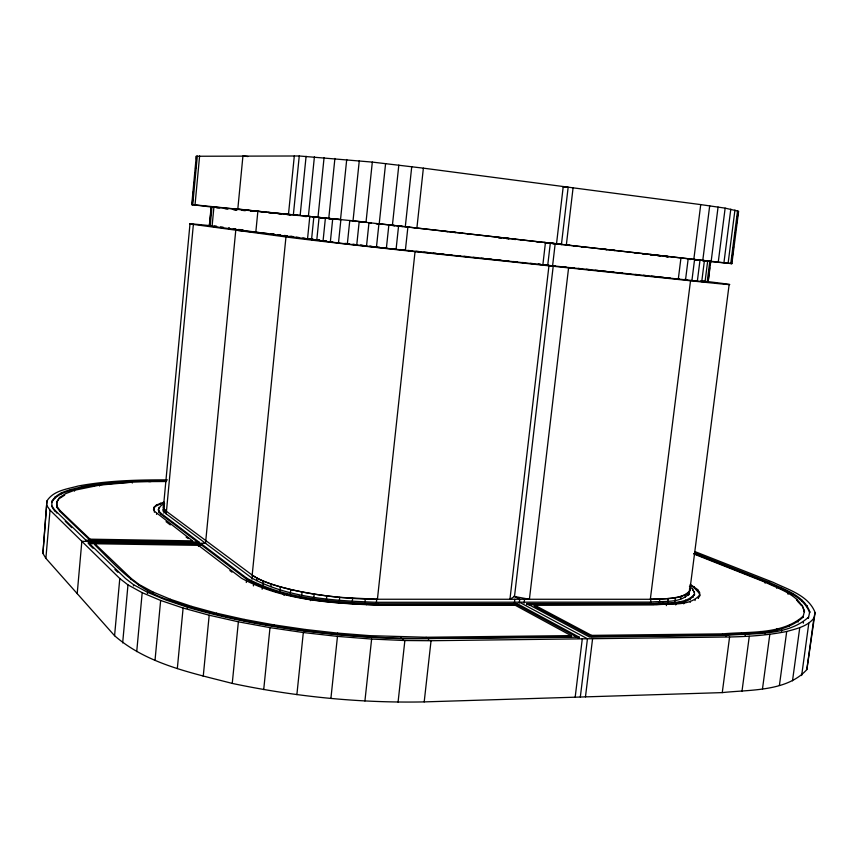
<?xml version="1.0" encoding="UTF-8"?>
<svg xmlns="http://www.w3.org/2000/svg" width="858" height="858" viewBox="0 0 858 858"><rect width="100%" height="100%" fill="white"/><g stroke="black" fill="none" stroke-linecap="round" stroke-linejoin="round"><path stroke-width="1.29" d="M167.385 479.869C137.559 479.804 107.54 480.555 78.132 486.025C67.256 489.081 53.443 490.497 46.933 500.954L42.921 553.431L45.882 558.333L114.575 635.714C147.115 664.113 191.581 672.844 232.25 683.418C295.27 696.696 359.792 703.174 424.195 701.898L722.264 692.61C749.688 689.564 786.807 691.88 806.842 669.572L815.1 612.526C808.515 595.441 788.33 589.682 773.208 582.367L695.087 551.662M42.921 553.431L46.933 500.954M45.882 558.333L50.032 510.145L47.018 505.834M166.549 480.673C138.288 480.641 109.867 481.51 82.025 486.722C71.493 489.704 58.033 491.087 51.834 501.329L51.759 502.262C57.947 492.009 71.407 490.604 81.939 487.612C104.697 483.247 127.896 482.089 151.019 481.563M51.92 507.046L51.834 501.329M54.901 497.876L54.976 496.954M56.8 513.084L52.006 506.091M164.082 502.059L156.617 504.912L154.365 506.853L153.625 508.976L154.44 511.239L192.567 540.883L192.471 541.891L89.951 540.208L59.888 511.422L56.885 507.293L56.735 501.694L59.728 497.425L65.744 493.597L74.56 490.25L99.528 485.135L132.368 482.196L132.282 483.054M56.885 507.293L56.735 501.694M56.66 502.627L59.728 497.425M61.143 493.951L61.229 493.039M59.888 511.422L59.963 510.456L56.971 506.338M70.249 490.519L70.335 489.618M74.485 491.151L74.56 490.25M81.939 487.612L82.025 486.722M77.209 593.629L81.842 541.323L205.523 543.318M85.864 541.291L85.961 540.24L55.009 510.306M579.096 638.341L579.247 637.183L517.117 603.614L378.496 603.785C334.073 601.962 286.722 599.753 246.825 578.249L202.048 544.38L88.385 542.588L88.288 543.64L201.952 545.398L246.718 579.354C286.583 600.9 333.955 603.11 378.378 604.922L516.988 604.697L577.927 637.709M89.951 540.208L90.047 539.167L59.963 510.456M95.935 485.253L96.01 484.384M99.442 486.003L99.528 485.135M111.937 483.472L112.012 482.604M114.575 635.714L119.788 578.517L50.032 510.145M129.644 482.25L129.719 481.402M122.662 642.889L127.981 584.888L119.788 578.517M131.124 579.633L131.231 578.496L94.948 543.843L94.852 544.905C117.085 567.095 139.007 591.505 170.302 600.471C194.283 609.159 219.037 615.358 243.962 620.624C303.871 632.4 364.929 638.609 425.997 638.481L570.924 636.765L571.063 635.606L514.843 605.04L380.609 605.265C333.687 603.335 283.623 601.04 241.506 578.26L198.552 545.452L198.445 546.471M133.494 585.885L133.601 584.716L125.525 578.506L88.385 542.588M139.093 585.714L139.2 584.555L131.231 578.496M148.842 480.748L148.756 481.595L166.473 481.51M136.722 651.608L142.192 592.685L127.981 584.888M153.625 508.976L153.539 509.899L154.365 506.853M154.354 512.172L154.44 511.239M147.404 593.489L147.512 592.31L133.601 584.716M154.279 507.775L156.617 504.912M156.542 514.371L156.639 513.438M197.898 542.31L161.25 514.521L159.127 512.419L158.408 509.33L159.213 511.486L161.347 513.577L199.035 542.095L198.938 543.114M158.998 508.236L161.186 505.48L164.65 503.828M159.127 512.419L159.213 511.486M156.531 505.823L160.221 504.086L160.307 503.174M152.703 593.114L152.81 591.934L139.2 584.555M161.25 514.521L161.347 513.577M163.052 511.164L189.993 223.874M210.918 206.971L191.752 204.612L196.278 156.253L299.26 155.984L372.318 162.098L423.369 168.157L700.729 204.601L725.149 208.14L738.62 211.261L731.874 263.631L710.435 261.561M163.781 507.936L164.028 505.298A80.105 14.704 5.1 0 0 166.452 511.314L193.372 224.41A81.585 0.622 6.3 0 1 210.424 225.686M192.181 204.708L192.675 199.367M192.932 196.697L193.425 191.366M193.929 186.025L194.305 182.025M194.798 176.684L195.174 172.683M195.549 168.683L196.053 163.342M196.428 159.341L196.278 156.253M163.846 513.202L164.221 509.202L163.428 507.185L164.028 505.298M191.752 204.612L192.75 204.676L197.308 155.995M166.034 513.792L166.28 511.196L164.221 509.202M372.318 162.098L366.023 222.158L195.023 204.89L199.614 155.909M155.03 660.231L160.639 600.461L142.192 592.685M170.302 600.471L170.41 599.281L152.81 591.934M338.481 242.986L209.32 225.986L211.143 206.767L340.894 219.562L338.481 242.986L376.447 247.254L707.153 282.089L708.107 282.121L710.756 261.325L378.946 223.713L376.447 247.254M209.32 225.986L210.639 214.479M210.886 211.926L211.143 206.767M210.167 226.137L211.99 206.832M212.076 226.415L213.921 207.003M177.327 668.543L183.108 608.043L160.639 600.461M187.334 608.44L187.441 607.228L165.54 599.871L147.512 592.31M191.645 607.625L191.763 606.424L170.41 599.281M201.952 545.398L202.048 544.38M205.534 543.232L235.778 230.159L267.685 233.548M203.239 676.34L209.191 615.218L183.108 608.043M216.366 614.403L216.484 613.18L191.763 606.424M255.802 232.293L257.861 211.272M232.25 683.418L238.374 621.814L209.191 615.218M246.3 582.507L246.407 581.392M246.718 579.354L246.825 578.249M243.962 620.624L244.09 619.39L216.484 613.18M251.437 582.357L251.544 581.241M285.961 236.958L252.188 575.085A93.672 20.431 5.7 0 0 377.423 599.249L415.047 251.651A95.71 0.879 6.3 0 1 285.961 236.958L193.372 224.41M252.037 579.182L252.434 575.257L166.28 511.196M288.524 213.899L294.315 155.888M253.389 585.917L253.496 584.791M256.703 580.716L256.971 578.088L252.434 575.257M293.404 214.382L299.26 155.984M258.172 585.574L258.279 584.448M262.14 589.253L262.248 588.127M262.945 585.07L263.342 581.102L256.971 578.088M300.182 215.079L306.091 156.295M266.463 588.727L266.581 587.601M270.924 586.7L271.192 584.041L263.342 581.102M308.43 215.937L314.414 156.81M307.496 239.232L309.813 216.313M263.717 689.575L270.002 627.638L238.374 621.814M311.529 239.757L313.867 216.709M276.19 591.752L276.308 590.626M273.841 626.115L273.97 624.881L244.09 619.39M279.976 590.787L280.373 586.872L271.192 584.041M318.028 216.956L324.077 157.529M316.741 240.412L319.101 217.246M284.019 595.473L284.137 594.337M323.037 241.173L325.418 217.911M287.173 594.594L287.291 593.457M290.326 593.457L290.733 589.521L280.373 586.872M328.796 218.104L334.91 158.43M330.33 242.031L332.732 218.683M299.206 597.179L299.324 596.042M301.662 595.892L302.07 591.945L290.733 589.521M340.54 219.38L346.718 159.513M296.879 694.648L303.314 632.539L270.002 627.638M304.236 632.249L304.365 631.005C264.929 625.697 225.654 618.5 187.441 607.228M305.287 630.737L305.416 629.493L273.97 624.881M310.381 600.643L310.499 599.495M347.34 244.004L349.774 220.517L731.874 263.631M312.065 599.463L312.183 598.326M313.771 598.037L314.178 594.09L302.07 591.945M353.035 220.731L359.277 160.736M356.746 245.066L359.202 221.546M325.482 601.404L325.611 600.257M326.405 599.849L326.812 595.902L314.178 594.09M366.516 246.16L368.983 222.619M339.296 601.297L339.714 597.35L376.726 599.249L650.922 599.281C663.524 597.897 680.458 601.008 689.778 590.712L729.15 284.481M379.236 223.616L385.596 163.556M339.2 602.938L339.318 601.801M337.516 634.352L337.655 633.118L369.862 635.66L426.136 637.258L571.063 635.606M330.898 698.476L337.473 636.379L371.621 639.06L404.869 640.529L431.048 640.722L729.59 636.979C748.734 636.582 767.91 635.274 786.711 631.488C796.396 628.742 807.367 626.533 813.888 618.135L815.1 612.526M386.368 248.337L388.878 224.817M352.209 602.348L352.627 598.401M392.428 225.086L398.82 165.09M352.917 604.053L353.035 602.917M396.074 249.388L398.584 225.901M364.864 602.981L365.294 599.045M405.319 226.523L411.743 166.667M366.366 604.718L366.484 603.582M405.373 250.375L407.904 226.952M369.734 636.893L369.862 635.66M364.918 700.986L371.621 639.06M376.297 603.174L376.726 599.249M416.913 227.831L423.369 168.157M378.378 604.922L378.496 603.785M401.126 638.288L401.265 637.054M402.928 640.014L403.056 638.792L579.247 637.183M398.069 702.112L404.869 640.529M425.997 638.481L426.136 637.258M428.442 640.207L428.582 638.985M424.195 701.898L431.048 640.722M545.452 242.492L542.846 264.918L555.33 266.302L552.573 265.948L555.19 243.597M547.715 265.433L550.332 243.039L561.464 244.165L568.168 187.183L563.159 187.001M568.586 267.878L548.948 265.808L509.952 599.259L514.5 596.482L529.407 599.27L568.586 267.878L690.518 280.77A88.631 0.74 6.4 0 0 712.773 282.207L707.518 281.563M514.5 596.482L553.217 266.13L550.461 265.787M514.371 603.217L514.832 599.259M556.542 243.608L563.234 186.529M516.988 604.697L517.117 603.614M519.24 603.206L519.712 599.259L513.953 596.192M524.099 603.206L524.57 599.259M566.366 244.723L573.08 187.827M526.737 604.686L526.866 603.603L653.635 603.442C666.913 601.951 684.899 605.222 694.594 594.197C687.119 606.863 666.055 602.616 653.496 604.482L528.067 604.686M690.24 584.319L697.64 589.585L699.517 592.363L699.753 594.98C689.671 606.681 670.656 603.206 656.713 604.804L534.384 605.008L534.255 606.091L591.43 636.529L722.404 634.974C748.884 632.485 781.777 636.089 803.013 617.234L804.472 610.907C798.637 594.637 779.429 589.178 765.25 582.25L694.004 554.043M575.171 697.2L582.292 638.824M580.319 697.039L587.451 638.76L519.369 602.187M591.43 636.529L591.57 635.37L534.384 605.008M585.456 696.878L592.588 638.695M678.281 279.247L680.973 257.808M685.51 280.008L688.202 258.623M690.518 280.77L650.332 599.281A86.905 17.246 7.7 0 0 689.596 588.395L689.274 594.648M650.418 603.271L650.922 599.281M693.854 259.127L700.729 204.601M691.902 280.663L694.594 259.352M653.496 604.482L653.635 603.442M697.34 281.209L700.021 259.985M659.33 603.067L659.834 599.099M702.809 260.146L709.695 205.813M701.737 281.628L704.418 260.51M662.848 604.279L662.977 603.238M705.019 281.928L707.689 260.907M707.153 282.089L709.813 261.175M666.366 605.619L666.494 604.579M709.705 267.803L708.107 282.121M710.038 265.219L710.756 261.325M667.717 602.477L668.221 598.519M711.185 261.111L718.071 207.035M671.728 603.635L671.868 602.606M674.871 601.512L675.375 597.586M718.275 261.926L725.149 208.14M675.75 604.944L675.889 603.903M679.3 602.616L679.439 601.587M680.844 598.905L681.177 596.299M723.948 262.602L730.802 209.137M683.74 603.85L683.869 602.82M685.21 597.286L685.542 594.701M728.131 263.116L734.952 209.996M685.435 601.222L685.563 600.192M688.073 595.473L688.416 592.824M730.78 263.46L737.569 210.703M731.424 263.642L731.928 259.738M732.26 257.143L732.764 253.239M733.097 250.643L733.601 246.739M734.105 242.846L734.437 240.24M734.941 236.336L735.435 232.443M735.778 229.837L736.11 227.241M736.614 223.337L737.108 219.444M737.451 216.838L737.944 212.945M690.036 599.495L690.164 598.476M690.197 602.37L690.325 601.34M692.535 590.079L692.663 589.092L689.424 586.357M698.305 597.383L698.176 598.391L699.624 595.988L699.388 593.361L694.058 587.666L694.186 586.69M693.05 597.468L693.178 596.46M694.272 592.717L692.663 589.092M695.023 600.536L695.152 599.517M697.511 590.572L697.64 589.585M699.388 593.361L699.517 592.363M699.624 595.988L699.753 594.98M722.404 634.974L722.543 633.869C749.023 631.391 781.885 635.006 803.152 616.205L803.013 617.234M725.911 636.529L726.061 635.413C752.874 632.893 787.183 636.518 808.515 617.17L808.375 618.2L809.78 611.711C803.571 595.034 783.88 589.425 769.229 582.314L695.173 553.088M722.264 692.61L729.59 636.979M741.173 634.319L741.312 633.215M745.141 635.842L745.291 634.738M741.955 691.473L749.291 636.271M765.121 583.193L765.25 582.25M760.671 632.528L760.821 631.445M809.78 611.711L809.641 612.73C803.463 596.031 783.762 590.379 769.1 583.247L769.229 582.314M765.164 633.987L765.304 632.893M762.483 688.931L769.819 634.362M776.683 588.213L776.812 587.258M780.973 588.384L781.102 587.43M776.78 629.836L776.93 628.764M781.659 631.198L781.81 630.115M788.052 594.283L788.18 593.318M779.418 685.36L786.711 631.488M792.695 594.615L792.824 593.639M789.263 626.319L789.414 625.257M796.632 600.332L796.76 599.345M798.015 622.071L798.155 621.031M801.565 600.815L801.694 599.839M802.273 605.255L804.332 611.926L804.472 610.907M792.502 680.844L799.742 627.745M803.324 623.187L803.474 622.136M807.303 606.896L807.442 605.898M801.651 675.536L808.804 623.251M806.842 669.572L813.888 618.135M158.322 510.263L159.084 507.314M689.435 593.414C680.147 603.775 663.18 600.686 650.568 602.091L376.394 602.305C334.47 600.589 289.8 598.476 252.134 578.238L166.044 513.727L163.192 509.695M59.652 498.348L64.661 495.152M160.221 504.086L163.996 502.96M591.57 635.37L722.543 633.869M726.061 635.413L589.521 637.054L526.866 603.603M90.047 539.167L192.567 540.883M85.961 540.24L199.035 542.095M687.183 279.783L684.899 279.622M403.056 638.792L370.742 637.355L337.569 634.738L304.365 631.005M229.483 228.089L228.56 228.078L229.204 228.196M209.556 225.944L210.843 226.029M688.845 258.987L689.8 259.03L689.071 258.923M192.75 204.676L195.023 204.89M213.149 226.222L216.42 226.523M232.454 209.095L237.773 209.609M241.763 209.996L244.423 210.253M268.361 212.591L273.681 213.116M277.67 213.503L281.585 213.878M286.797 214.393L290.701 214.768M295.913 215.283L298.52 215.53M303.732 216.044L307.647 216.42M312.859 216.935L315.465 217.181M320.678 217.696L323.284 217.953M328.496 218.458L331.102 218.715M676.007 278.689L677.831 278.861M303.786 216.345L306.403 216.602M312.934 217.246L315.54 217.503M320.774 218.007L323.38 218.264M328.603 218.779L331.22 219.037M703.142 260.65L705.49 260.886M220.581 226.92L223.069 227.166M675.729 278.743L679.504 279.118M498.412 237.805L501.061 238.074M506.359 238.599L509.009 238.867M512.987 239.275L515.637 239.543M520.945 240.079L523.595 240.347M536.465 241.645L538.985 241.902M544.026 242.406L546.718 242.675M353.743 221.246L355.791 221.461M650.182 254.869L652.809 255.137M657.754 255.813L660.714 255.952M665.744 256.639L668.414 256.907M688.041 259.095L690.69 259.373M695.988 259.91L698.637 260.188M687.923 259.245L690.572 259.513M695.87 260.06L698.519 260.339M702.487 260.746L705.137 261.014M667.814 277.863L670.43 278.131M337.612 219.369L339.811 219.605M399.946 249.56L404.257 249.957M407.925 250.407L411.915 250.826M415.905 251.244L418.854 251.501M423.884 252.091L428.131 252.488M433.193 253.078L436.089 253.325M440.068 253.743L444.047 254.172M449.152 254.772L452.005 255.008M457.132 255.609L459.974 255.856M463.953 256.274L467.932 256.692M473.08 257.303L477.209 257.679M481.059 258.151L483.848 258.387M489.039 258.987L491.806 259.223M497.018 259.835L501.093 260.21M506.327 260.821L508.987 261.1M512.977 261.529L517.009 261.894M522.286 262.505L524.967 262.741M530.265 263.352L532.925 263.578M538.234 264.2L540.905 264.425M546.149 265.036L548.895 265.272M562.001 266.72L566.205 267.106M569.927 267.557L574.195 267.953M578.185 268.372L581.821 268.811M586.175 269.219L590.175 269.637M595.023 270.216L598.165 270.484M602.155 270.913L606.156 271.332M610.875 271.889L614.135 272.179M618.8 272.726L622.758 273.144M627.455 273.595L630.684 273.992M635.446 274.431L639.435 274.86M643.436 275.279L646.535 275.665M651.426 276.126L655.415 276.555M659.416 276.973L663.406 277.391M415.047 251.651L548.948 265.808M361.025 222.007L363.084 222.233M270.324 233.837L274.281 234.255L271.632 233.869M278.056 234.652L280.512 234.92M392.138 248.734L394.691 249.002M361.315 221.9L363.889 222.19M368.64 222.833L370.988 223.091M384.481 247.855L386.829 248.101M376.136 246.943L379.729 247.329M384.298 247.887L386.947 248.177M368.522 222.694L370.742 222.941M376.383 223.563L378.646 223.809M375.89 223.627L378.367 223.895M370.13 246.278L372.533 246.546M369.412 246.257L371.675 246.503M392.063 225.3L394.616 225.59M264.468 212.012L237.816 209.009L242.943 155.899L247.973 156.542M268.361 212.452L273.713 213.052M277.563 213.492L281.499 213.932M286.754 214.521L290.69 214.972M326.812 595.902L339.714 597.35M305.416 629.493L337.655 633.118M303.314 632.539L337.473 636.379M399.764 226.169L402.423 226.469M414.403 227.82L417.063 228.121M452.992 232.175L455.652 232.475M467.621 233.837L470.291 234.137M506.209 238.192L508.869 238.492M512.87 238.942L515.529 239.243M520.849 239.843L523.509 240.143M551.372 243.286L554.011 243.586M559.298 244.187L561.947 244.487M567.224 245.077L569.873 245.377M573.841 245.828L576.479 246.128M581.767 246.729L584.405 247.018M604.236 249.26L606.874 249.56M612.162 250.161L614.8 250.45M642.556 253.593L645.195 253.893M650.482 254.483L653.131 254.783M657.089 255.234L660.027 255.684M665.025 256.124L667.663 256.424M391.881 225.407L394.541 225.708M399.86 226.308L402.52 226.609M406.51 227.059L409.169 227.359M414.489 227.96L417.149 228.26M445.087 231.413L447.747 231.714M453.067 232.314L455.727 232.615M459.716 233.065L462.387 233.365M467.707 233.966L470.366 234.266M498.294 237.43L500.954 237.73M506.284 238.331L508.944 238.631M512.934 239.082L515.594 239.382M520.913 239.983L523.573 240.283M551.394 243.415L554.043 243.715M559.341 244.316L561.979 244.616M567.277 245.216L569.927 245.517M573.895 245.956L576.544 246.257M581.842 246.857L584.48 247.158M604.343 249.399L606.981 249.699M612.28 250.289L614.929 250.59M634.781 252.831L637.43 253.131M642.728 253.732L645.366 254.032M233.119 209.513L235.671 209.802M224.571 208.548L228.11 208.944M233.054 209.416L236.862 209.845L232.84 209.255M360.81 245.227L364.221 245.613M360.178 245.216L362.752 245.506M242.632 210.403L245.259 210.714M216.034 207.561L219.777 208.001M353.153 244.358L356.381 244.723M352.681 244.369L356.317 244.777M224.86 208.473L227.349 208.762M345.774 243.565L349.131 243.951M344.83 243.382L348.176 243.779M216.034 207.422L218.211 207.69M250.815 211.218L252.016 211.368M702.273 280.909L704.901 281.242M538.105 264.21L540.508 264.521M700.557 280.995L704.075 281.456M240.369 229.569L242.953 229.912M284.427 235.446L287.044 235.789M290.959 236.315L293.565 236.658M310.542 238.921L313.149 239.264M317.063 239.79L319.68 240.133M323.595 240.658L326.201 241.012M330.126 241.527L332.732 241.881M233.237 228.743L235.886 229.097M238.535 229.451L242.503 229.976M284.674 235.607L287.269 235.95M289.865 236.304L292.46 236.647M296.342 237.162L298.938 237.516M302.831 238.031L305.427 238.374M309.309 238.899L313.202 239.414M315.798 239.757L319.691 240.283M323.573 240.798L326.169 241.141M684.62 279.343L687.119 279.719M233.944 228.7L235.189 228.882M693.822 553.485L769.1 583.247M690.111 585.295L694.058 587.666M166.055 521.664L170.281 524.892M186.132 537.033L188.245 538.652M229.869 570.538L231.971 572.147M65.24 521.278L71.804 527.638M89.243 544.562L93.05 548.251M114.94 569.487L117.803 572.265M797.414 601.179L801.351 605.405M52.67 508.097L54.923 511.271M694.401 591.73L694.465 595.195M214.21 226.062A81.585 0.622 6.3 0 1 216.699 226.319M667.631 256.649L666.344 256.521L667.61 256.574"/></g></svg>
